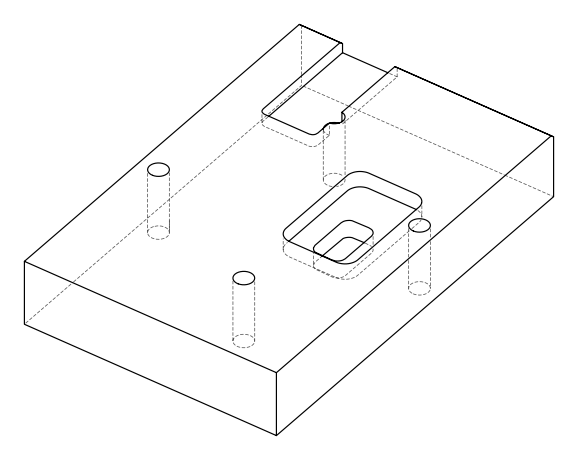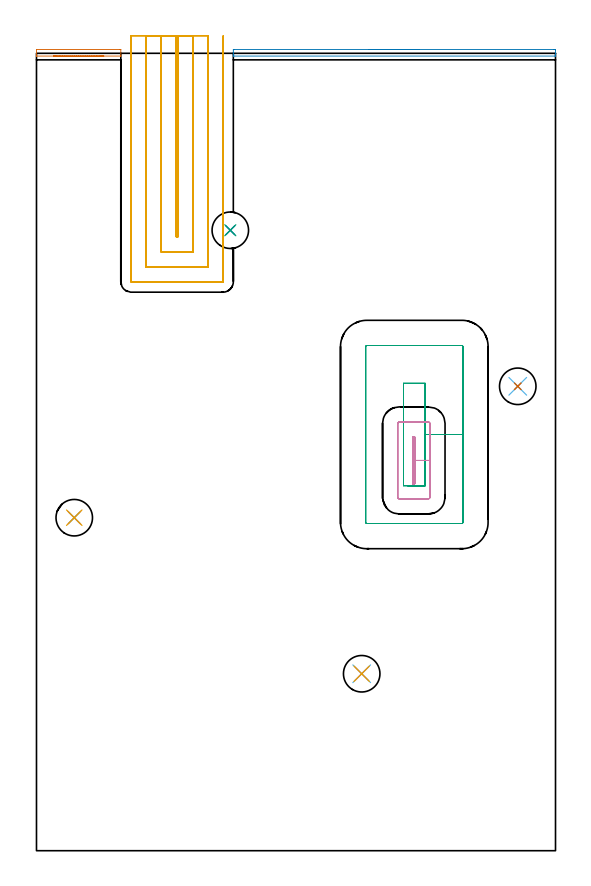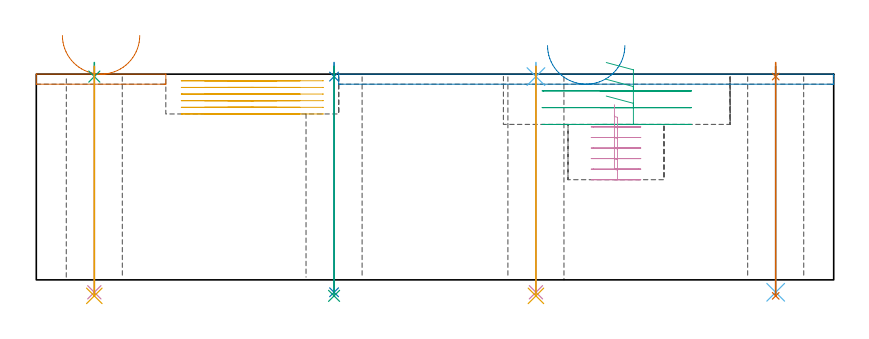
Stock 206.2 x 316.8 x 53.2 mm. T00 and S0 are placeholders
(PLAN: 17 operations, 12 tool changes, 19.2 min)
(1 AREA_MILL | FG_CHAMFER_SURFACE | UGT0205_001 | 0.42 min | 120 mm3)
(2 AREA_MILL_1 | FG_CHAMFER_SURFACE_1 | UGT0205_001 | 1.18 min | 439 mm3)
(3 MILL_RECTANGULAR_POCKET | POCKET_RECTANGULAR_STRAIGHT | UGT0201_104 | Follow Part, ap 5, ae 75% | 2.34 min | 67894 mm3)
(4 MILL_RECTANGULAR_POCKET_1 | POCKET_RECTANGULAR_STRAIGHT_1 | UGT0201_130 | Follow Part, ap 3, ae 75% | 2.11 min | 14540 mm3)
(5 MILL_SLOT | SLOT_PARTIAL_RECTANGULAR | UGT0201_126 | Follow Part, ap 2, ae 75% | 11.08 min | 43617 mm3)
(6 SPOT_DRILL | STEP1HOLE | NXT0321_9005460120000 | 0.03 min | 3 mm3)
(7 SPOT_DRILL_1 | STEP1HOLE_1 | NXT0321_9005460120000 | 0.03 min | 4 mm3)
(8 SPOT_DRILL_2 | STEP1HOLE_2 | NXT0321_9005460120000 | 0.03 min | 6 mm3)
(9 SPOT_DRILL_3 | STEP1HOLE_3 | NXT0321_9005460120000 | 0.03 min | 5 mm3)
(10 DRILL_THROUGH_HOLE_INTO_CENTER | STEP1HOLE | NXT0301_065 | 0.24 min | 3662 mm3)
(11 DRILL_TO_ENLARGE_THROUGH_HOLE | STEP1HOLE | NXT0301_106 | 0.24 min | 5093 mm3)
(12 DRILL_THROUGH_HOLE_INTO_CENTER_1 | STEP1HOLE_1 | NXT0301_065 | 0.24 min | 3674 mm3)
(13 DRILL_TO_ENLARGE_THROUGH_HOLE_1 | STEP1HOLE_1 | NXT0301_106 | 0.24 min | 5096 mm3)
(14 DRILL_THROUGH_HOLE_INTO_CENTER_2 | STEP1HOLE_2 | NXT0301_065 | 0.24 min | 3208 mm3)
(15 DRILL_TO_ENLARGE_THROUGH_HOLE_2 | STEP1HOLE_2 | NXT0301_106 | 0.24 min | 4539 mm3)
(16 DRILL_THROUGH_HOLE_INTO_CENTER_3 | STEP1HOLE_3 | NXT0301_065 | 0.24 min | 3668 mm3)
(17 DRILL_TO_ENLARGE_THROUGH_HOLE_3 | STEP1HOLE_3 | NXT0301_106 | 0.24 min | 5096 mm3)
(TOOL UGT0205_001 | Chamfer Mill 20 x 3 x 45 deg. | D20 FL50 Z2)
(TOOL UGT0201_104 | End Mill 20 mm | D20 FL22 Z2)
(TOOL UGT0201_130 | Carbide End Mill 12.0 | D12 FL15 Z4)
(TOOL UGT0201_126 | Carbide End Mill 8.0 | D8 FL15 Z4)
(TOOL NXT0321_9005460120000 | NC Spot Drill, 142deg, 12mm, Carbide, Uncoated | D12 PA142 FL30 Z2)
(TOOL NXT0301_065 | Carbide Drill 9.4mm [860.1-0940-075A1-MM 2214] | D9.4 PA140 FL98 Z2)
(TOOL NXT0301_106 | Carbide Drill 14.5mm [860.1-1450-073A1-MM 2214] | D14.5 PA140 FL83 Z2)
(OP 1 AREA_MILL)
G17 G21 G94 G90
T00 M6
G54
G17 G0 G90 X26.75 Y315.7 S1061 M3
G43 Z63.2 H0
G94 G1 X26.712 Z62.328 F250.
X26.598 Z61.463
X26.409 Z60.612
X26.147 Z59.78
X25.813 Z58.974
X25.41 Z58.2
X24.942 Z57.464
X24.41 Z56.772
X23.821 Z56.129
X23.178 Z55.539
X22.486 Z55.008
X21.75 Z54.54
X20.976 Z54.137
X20.17 Z53.803
X19.338 Z53.541
X18.486 Z53.352
X17.622 Z53.238
X16.75 Z53.2
X0.007
X0.005 Y315.703 Z53.197
X0. Y315.714 Z53.186
Y318.293 Z50.607
X0.007 Y318.3 Z50.6
X33.052
X33.283 Y318.299 Z50.601
X33.493 Y318.295 Z50.605
X33.5 Y318.293 Z50.607
X33.499 Y315.713 Z53.187
X33.495 Y315.703 Z53.197
X33.493 Y315.7 Z53.2
X16.75
X15.878 Z53.238
X15.014 Z53.352
X14.162 Z53.541
X13.33 Z53.803
X12.524 Z54.137
X11.75 Z54.54
X11.014 Z55.008
X10.322 Z55.539
X9.679 Z56.129
X9.09 Z56.772
X8.558 Z57.464
X8.09 Z58.2
X7.687 Z58.974
X7.353 Z59.78
X7.091 Z60.612
X6.902 Z61.463
X6.788 Z62.328
X6.75 Z63.2
M5
M2
(OP 2 AREA_MILL_1)
G17 G21 G94 G90
T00 M6
G54
G17 G0 G90 X132.2 Y318.3 S1061 M3
G43 Z63.2 H0
Z60.6
G94 G1 X132.238 Z59.728 F250.
X132.352 Z58.864
X132.541 Z58.012
X132.803 Z57.18
X133.137 Z56.374
X133.54 Z55.6
X134.008 Z54.864
X134.54 Z54.172
X135.129 Z53.529
X135.772 Z52.94
X136.464 Z52.408
X137.2 Z51.94
X137.974 Z51.537
X138.78 Z51.203
X139.612 Z50.941
X140.464 Z50.752
X141.328 Z50.638
X142.2 Z50.6
X205.59
X205.823 Y318.299 Z50.601
X206.197 Y318.291 Z50.605
X206.2 Y318.202 Z50.695
Y317. Z51.895
Y316.354 Z52.546
Y316.009 Z52.89
X206.19 Y315.706 Z53.193
X206.036 Y315.7 Z53.2
X78.364
X78.21 Y315.706 Z53.193
X78.2 Y316.009 Z52.89
Y316.354 Z52.546
Y317. Z51.895
Y318.202 Z50.695
X78.203 Y318.291 Z50.605
X78.578 Y318.3 Z50.6
X142.2
X143.072 Z50.638
X143.936 Z50.752
X144.788 Z50.941
X145.62 Z51.203
X146.426 Z51.537
X147.2 Z51.94
X147.936 Z52.408
X148.628 Z52.94
X149.271 Z53.529
X149.86 Z54.172
X150.392 Z54.864
X150.86 Z55.6
X151.263 Z56.374
X151.597 Z57.18
X151.859 Z58.012
X152.048 Z58.864
X152.162 Z59.728
X152.2 Z60.6
G0 Z63.2
M5
M2
(OP 3 MILL_RECTANGULAR_POCKET)
G17 G21 G94 G90
T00 M6
G54
G17 G0 G90 X147.382 Y145. S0 M3
G43 Z63.2 H0
Z56.2
G94 G1 X154.4 Z54.319 F250.
Y165.35 Z48.867
Y185.7 F500.
X145.8
Y145.
X154.4
Y165.35
X169.4
Y200.3
G3 X169. Y200.7 R0.4
G1 X131.2
G3 X130.8 Y200.3 R0.4
G1 Y130.4
G3 X131.2 Y130. R0.4
G1 X169.
G3 X169.4 Y130.4 R0.4
G1 Y165.35
Y166.35
G0 X147.382 Y145. Z51.867
G1 X154.4 Z49.986 F250.
Y165.35 Z44.533
Y185.7 F500.
X145.8
Y145.
X154.4
Y165.35
X169.4
Y200.3
G3 X169. Y200.7 R0.4
G1 X131.2
G3 X130.8 Y200.3 R0.4
G1 Y130.4
G3 X131.2 Y130. R0.4
G1 X169.
G3 X169.4 Y130.4 R0.4
G1 Y165.35
Y166.35
G0 X147.382 Y145. Z47.533
G1 X154.4 Z45.653 F250.
Y165.35 Z40.2
Y185.7 F500.
X145.8
Y145.
X154.4
Y165.35
X169.4
Y200.3
G3 X169. Y200.7 R0.4
G1 X131.2
G3 X130.8 Y200.3 R0.4
G1 Y130.4
G3 X131.2 Y130. R0.4
G1 X169.
G3 X169.4 Y130.4 R0.4
G1 Y165.35
Y166.35
G0 Z63.2
M5
M2
(OP 4 MILL_RECTANGULAR_POCKET_1)
G17 G21 G94 G90
T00 M6
G54
G17 G0 G90 X149.5 Y157.135 S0 M3
G43 Z63.2 H0
Z45.28
G94 G1 Y145.8 Z42.243 F250.
X150.3 Z42.028
Y155.05 Z39.55
Y164.3 F500.
X149.5
Y145.8
X150.3
Y155.05
X156.3
Y169.7
G3 X155.7 Y170.3 R0.6
G1 X144.1
G3 X143.5 Y169.7 R0.6
G1 Y140.4
G3 X144.1 Y139.8 R0.6
G1 X155.7
G3 X156.3 Y140.4 R0.6
G1 Y155.05
Y156.05
G0 X149.5 Y157.135 Z42.55
G1 Y145.8 Z39.513 F250.
X150.3 Z39.298
Y155.05 Z36.82
Y164.3 F500.
X149.5
Y145.8
X150.3
Y155.05
X156.3
Y169.7
G3 X155.7 Y170.3 R0.6
G1 X144.1
G3 X143.5 Y169.7 R0.6
G1 Y140.4
G3 X144.1 Y139.8 R0.6
G1 X155.7
G3 X156.3 Y140.4 R0.6
G1 Y155.05
Y156.05
G0 X149.5 Y157.135 Z39.82
G1 Y145.8 Z36.783 F250.
X150.3 Z36.569
Y155.05 Z34.09
Y164.3 F500.
X149.5
Y145.8
X150.3
Y155.05
X156.3
Y169.7
G3 X155.7 Y170.3 R0.6
G1 X144.1
G3 X143.5 Y169.7 R0.6
G1 Y140.4
G3 X144.1 Y139.8 R0.6
G1 X155.7
G3 X156.3 Y140.4 R0.6
G1 Y155.05
Y156.05
G0 X149.5 Y157.135 Z37.09
G1 Y145.8 Z34.053 F250.
X150.3 Z33.839
Y155.05 Z31.36
Y164.3 F500.
X149.5
Y145.8
X150.3
Y155.05
X156.3
Y169.7
G3 X155.7 Y170.3 R0.6
G1 X144.1
G3 X143.5 Y169.7 R0.6
G1 Y140.4
G3 X144.1 Y139.8 R0.6
G1 X155.7
G3 X156.3 Y140.4 R0.6
G1 Y155.05
Y156.05
G0 X149.5 Y157.135 Z34.36
G1 Y145.8 Z31.323 F250.
X150.3 Z31.109
Y155.05 Z28.63
Y164.3 F500.
X149.5
Y145.8
X150.3
Y155.05
X156.3
Y169.7
G3 X155.7 Y170.3 R0.6
G1 X144.1
G3 X143.5 Y169.7 R0.6
G1 Y140.4
G3 X144.1 Y139.8 R0.6
G1 X155.7
G3 X156.3 Y140.4 R0.6
G1 Y155.05
Y156.05
G0 X149.5 Y157.135 Z31.63
G1 Y145.8 Z28.593 F250.
X150.3 Z28.379
Y155.05 Z25.9
Y164.3 F500.
X149.5
Y145.8
X150.3
Y155.05
X156.3
Y169.7
G3 X155.7 Y170.3 R0.6
G1 X144.1
G3 X143.5 Y169.7 R0.6
G1 Y140.4
G3 X144.1 Y139.8 R0.6
G1 X155.7
G3 X156.3 Y140.4 R0.6
G1 Y155.05
Y156.05
G0 Z63.2
M5
M2
(OP 5 MILL_SLOT)
G17 G21 G94 G90
T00 M6
G54
G17 G0 G90 X55.5 Y323.8 S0 M3
G43 Z63.2 H0
Z51.483
G94 G1 Y320.8 F250.
Y243.9 F500.
X56.2
Y320.8
Y323.8 F250.
X49.5
Y320.8
Y237.9 F500.
X62.2
Y320.8
Y323.8 F250.
X43.5
Y320.8
Y231.9 F500.
X68.2
Y320.8
Y323.8 F250.
X37.5
Y320.8
Y226.1 F500.
G3 X37.7 Y225.9 R0.2
G1 X74.
G3 X74.2 Y226.1 R0.2
G1 Y320.8
Y323.8 F250.
G0 X55.5 Z49.767
G1 Y320.8
Y243.9 F500.
X56.2
Y320.8
Y323.8 F250.
X49.5
Y320.8
Y237.9 F500.
X62.2
Y320.8
Y323.8 F250.
X43.5
Y320.8
Y231.9 F500.
X68.2
Y320.8
Y323.8 F250.
X37.5
Y320.8
Y226.1 F500.
G3 X37.7 Y225.9 R0.2
G1 X74.
G3 X74.2 Y226.1 R0.2
G1 Y320.8
Y323.8 F250.
G0 X55.5 Z48.05
G1 Y320.8
Y243.9 F500.
X56.2
Y320.8
Y323.8 F250.
X49.5
Y320.8
Y237.9 F500.
X62.2
Y320.8
Y323.8 F250.
X43.5
Y320.8
Y231.9 F500.
X68.2
Y320.8
Y323.8 F250.
X37.5
Y320.8
Y226.1 F500.
G3 X37.7 Y225.9 R0.2
G1 X74.
G3 X74.2 Y226.1 R0.2
G1 Y320.8
Y323.8 F250.
G0 X55.5 Z46.333
G1 Y320.8
Y243.9 F500.
X56.2
Y320.8
Y323.8 F250.
X49.5
Y320.8
Y237.9 F500.
X62.2
Y320.8
Y323.8 F250.
X43.5
Y320.8
Y231.9 F500.
X68.2
Y320.8
Y323.8 F250.
X37.5
Y320.8
Y226.1 F500.
G3 X37.7 Y225.9 R0.2
G1 X74.
G3 X74.2 Y226.1 R0.2
G1 Y320.8
Y323.8 F250.
G0 X55.5 Z44.617
G1 Y320.8
Y243.9 F500.
X56.2
Y320.8
Y323.8 F250.
X49.5
Y320.8
Y237.9 F500.
X62.2
Y320.8
Y323.8 F250.
X43.5
Y320.8
Y231.9 F500.
X68.2
Y320.8
Y323.8 F250.
X37.5
Y320.8
Y226.1 F500.
G3 X37.7 Y225.9 R0.2
G1 X74.
G3 X74.2 Y226.1 R0.2
G1 Y320.8
Y323.8 F250.
G0 X55.5 Z42.9
G1 Y320.8
Y243.9 F500.
X56.2
Y320.8
Y323.8 F250.
X49.5
Y320.8
Y237.9 F500.
X62.2
Y320.8
Y323.8 F250.
X43.5
Y320.8
Y231.9 F500.
X68.2
Y320.8
Y323.8 F250.
X37.5
Y320.8
Y226.1 F500.
G3 X37.7 Y225.9 R0.2
G1 X74.
G3 X74.2 Y226.1 R0.2
G1 Y320.8
Y323.8 F250.
G0 Z63.2
M5
M2
(OP 6 SPOT_DRILL)
G17 G21 G94 G90
T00 M6
G54
G17 G0 G90 X129.2 Y70.3 S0 M3
G43 Z63.2 H0
G94 G81 G98 Z52.567 F250. R56.2
G80
M5
M2
(OP 7 SPOT_DRILL_1)
G17 G21 G94 G90
T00 M6
G54
G17 G0 G90 X191.2 Y184.5 S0 M3
G43 Z63.2 H0
G94 G81 G98 Z52.567 F250. R56.2
G80
M5
M2
(OP 8 SPOT_DRILL_2)
G17 G21 G94 G90
T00 M6
G54
G17 G0 G90 X77. Y246.5 S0 M3
G43 Z63.2 H0
G94 G81 G98 Z52.567 F250. R56.2
G80
M5
M2
(OP 9 SPOT_DRILL_3)
G17 G21 G94 G90
T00 M6
G54
G17 G0 G90 X15. Y132.3 S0 M3
G43 Z63.2 H0
G94 G81 G98 Z52.567 F250. R56.2
G80
M5
M2
(OP 10 DRILL_THROUGH_HOLE_INTO_CENTER)
G17 G21 G94 G90
T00 M6
G54
G17 G0 G90 X129.2 Y70.3 S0 M3
G43 Z63.2 H1
G94 G73 G98 Z-3.211 F250. Q8.059 R55.2
G80
M5
M2
(OP 11 DRILL_TO_ENLARGE_THROUGH_HOLE)
G17 G21 G94 G90
T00 M6
G54
G17 G0 G90 X129.2 Y70.3 S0 M3
G43 Z63.2 H1
G94 G73 G98 Z-4.139 F250. Q14.335 R55.2
G80
M5
M2
(OP 12 DRILL_THROUGH_HOLE_INTO_CENTER_1)
G17 G21 G94 G90
T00 M6
G54
G17 G0 G90 X191.2 Y184.5 S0 M3
G43 Z63.2 H1
G94 G73 G98 Z-3.211 F250. Q8.059 R55.2
G80
M5
M2
(OP 13 DRILL_TO_ENLARGE_THROUGH_HOLE_1)
G17 G21 G94 G90
T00 M6
G54
G17 G0 G90 X191.2 Y184.5 S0 M3
G43 Z63.2 H1
G94 G73 G98 Z-4.139 F250. Q14.335 R55.2
G80
M5
M2
(OP 14 DRILL_THROUGH_HOLE_INTO_CENTER_2)
G17 G21 G94 G90
T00 M6
G54
G17 G0 G90 X77. Y246.5 S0 M3
G43 Z63.2 H1
G94 G73 G98 Z-3.211 F250. Q8.059 R55.2
G80
M5
M2
(OP 15 DRILL_TO_ENLARGE_THROUGH_HOLE_2)
G17 G21 G94 G90
T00 M6
G54
G17 G0 G90 X77. Y246.5 S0 M3
G43 Z63.2 H1
G94 G73 G98 Z-4.139 F250. Q14.335 R55.2
G80
M5
M2
(OP 16 DRILL_THROUGH_HOLE_INTO_CENTER_3)
G17 G21 G94 G90
T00 M6
G54
G17 G0 G90 X15. Y132.3 S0 M3
G43 Z63.2 H1
G94 G73 G98 Z-3.211 F250. Q8.059 R55.2
G80
M5
M2
(OP 17 DRILL_TO_ENLARGE_THROUGH_HOLE_3)
G17 G21 G94 G90
T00 M6
G54
G17 G0 G90 X15. Y132.3 S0 M3
G43 Z63.2 H1
G94 G73 G98 Z-4.139 F250. Q14.335 R55.2
G80
M5
M2
